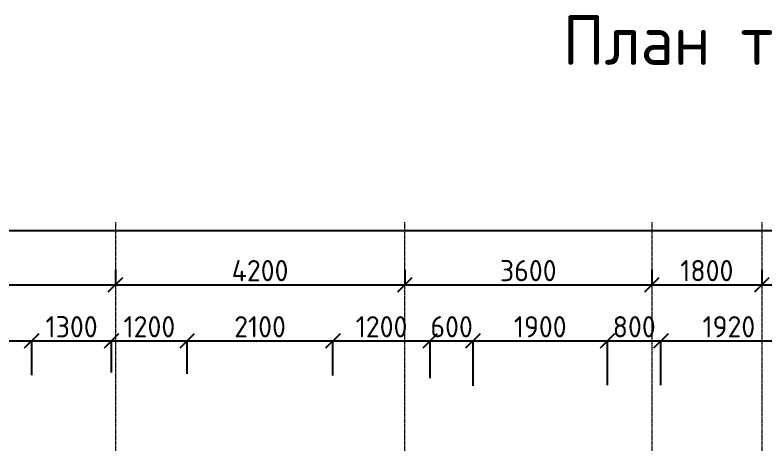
# Model space of a CAD drawing. Header units: inches. Extents: x -2431 to 214825, y 3 to 92804.
# Drawn here: x 66975 to 77586, y 64075 to 70152 of the extents above; entities that cross this region are included whole.
import ezdxf

# ---------------------------------------------------------------- set-up
doc = ezdxf.new("R2010")
doc.units = ezdxf.units.IN
doc.header["$MEASUREMENT"] = 0
doc.linetypes.add('Линия сетки', pattern=[22.225, 12.7, -3.175, 3.175, -3.175])
doc.layers.add('Балясины', color=7, linetype='Continuous', lineweight=9)
doc.styles.add('GOST-2.304_Type-B', font='GOST_Common.ttf')
doc.styles.add('Чертеж250', font='', dxfattribs={"height": 250})
doc.styles.get('Чертеж250').set_extended_font_data('GOST type B')
doc.dimstyles.new('ГОСТ', dxfattribs={"dimtxt": 300, "dimasz": 200, "dimexe": 0.18, "dimexo": 0.0625, "dimgap": 50, "dimtad": 1, "dimtoh": 1, "dimdec": 0, "dimzin": 0, "dimdsep": 46, "dimtxsty": 'GOST-2.304_Type-B', "dimblk": 'OBLIQUE', "dimcen": 0.09, "dimadec": 0, "dimazin": 0, "dimtfac": 1, "dimtdec": 0, "dimtofl": 0, "dimtmove": 0, "dimatfit": 3, "dimldrblk": 'NONE', "dimfxl": 1, "dimtolj": 1, "dimtzin": 0, "dimarcsym": 0})

# ---------------------------------------------------------------- blocks, each defined once
blk = doc.blocks.new('_Oblique')
at = {"color": 0, "linetype": 'ByBlock', "lineweight": -2}
blk.add_line((-0.5, -0.5), (0.5, 0.5), dxfattribs=at)
blk = doc.blocks.new('*D103')
at = {"color": 0, "lineweight": -2, "transparency": 16777216}
for p, q in [((75972, 66551), (75972, 66339)), ((77528, 66551), (77528, 66339)), ((75972, 66339), (77528, 66339))]:
    blk.add_line(p, q, dxfattribs=at)
at = {"layer": 'Defpoints', "color": 0, "transparency": 16777216}
for p in [(75972, 66551), (77528, 66551), (77528, 66339)]:
    blk.add_point(p, dxfattribs=at)
at = {"color": 0, "lineweight": -2, "transparency": 16777216, "xscale": 200, "yscale": 200, "zscale": 200, "rotation": 180}
blk.add_blockref('_Oblique', (75972, 66339), dxfattribs=at)
at = {"color": 0, "lineweight": -2, "transparency": 16777216, "xscale": 200, "yscale": 200, "zscale": 200}
blk.add_blockref('_Oblique', (77528, 66339), dxfattribs=at)
at = {"color": 0, "transparency": 16777216, "insert": (76750, 66539), "char_height": 300, "width": 922.94, "attachment_point": 5, "style": 'GOST-2.304_Type-B'}
blk.add_mtext('\\A1;1800', dxfattribs=at)
blk = doc.blocks.new('_None')
blk = doc.blocks.new('*D108')
at = {"color": 0, "lineweight": -2, "transparency": 16777216}
for p, q in [((64418, 66551), (64418, 66339)), ((68393, 66514), (68393, 66339)), ((64418, 66339), (68393, 66339))]:
    blk.add_line(p, q, dxfattribs=at)
at = {"layer": 'Defpoints', "color": 0, "transparency": 16777216}
for p in [(64418, 66551), (68393, 66514), (68393, 66339)]:
    blk.add_point(p, dxfattribs=at)
at = {"color": 0, "lineweight": -2, "transparency": 16777216, "xscale": 200, "yscale": 200, "zscale": 200, "rotation": 180}
blk.add_blockref('_Oblique', (64418, 66339), dxfattribs=at)
at = {"color": 0, "lineweight": -2, "transparency": 16777216, "xscale": 200, "yscale": 200, "zscale": 200}
blk.add_blockref('_Oblique', (68393, 66339), dxfattribs=at)
at = {"color": 0, "transparency": 16777216, "insert": (66405, 66539), "char_height": 300, "width": 922.94, "attachment_point": 5, "style": 'GOST-2.304_Type-B'}
blk.add_mtext('\\A1;4200', dxfattribs=at)
blk = doc.blocks.new('*D109')
at = {"color": 0, "lineweight": -2, "transparency": 16777216}
for p, q in [((72482, 66551), (72482, 66339)), ((75972, 66551), (75972, 66339)), ((72482, 66339), (75972, 66339))]:
    blk.add_line(p, q, dxfattribs=at)
at = {"layer": 'Defpoints', "color": 0, "transparency": 16777216}
for p in [(72482, 66551), (75972, 66551), (75972, 66339)]:
    blk.add_point(p, dxfattribs=at)
at = {"color": 0, "lineweight": -2, "transparency": 16777216, "xscale": 200, "yscale": 200, "zscale": 200, "rotation": 180}
blk.add_blockref('_Oblique', (72482, 66339), dxfattribs=at)
at = {"color": 0, "lineweight": -2, "transparency": 16777216, "xscale": 200, "yscale": 200, "zscale": 200}
blk.add_blockref('_Oblique', (75972, 66339), dxfattribs=at)
at = {"color": 0, "transparency": 16777216, "insert": (74227, 66539), "char_height": 300, "width": 922.94, "attachment_point": 5, "style": 'GOST-2.304_Type-B'}
blk.add_mtext('\\A1;3600', dxfattribs=at)
blk = doc.blocks.new('*D111')
at = {"color": 0, "lineweight": -2, "transparency": 16777216}
for p, q in [((77528, 66551), (77528, 66339)), ((80242, 66551), (80242, 66339)), ((77528, 66339), (80242, 66339))]:
    blk.add_line(p, q, dxfattribs=at)
at = {"layer": 'Defpoints', "color": 0, "transparency": 16777216}
for p in [(77528, 66551), (80242, 66551), (80242, 66339)]:
    blk.add_point(p, dxfattribs=at)
at = {"color": 0, "lineweight": -2, "transparency": 16777216, "xscale": 200, "yscale": 200, "zscale": 200, "rotation": 180}
blk.add_blockref('_Oblique', (77528, 66339), dxfattribs=at)
at = {"color": 0, "lineweight": -2, "transparency": 16777216, "xscale": 200, "yscale": 200, "zscale": 200}
blk.add_blockref('_Oblique', (80242, 66339), dxfattribs=at)
at = {"color": 0, "transparency": 16777216, "insert": (78885, 66539), "char_height": 300, "width": 922.94, "attachment_point": 5, "style": 'GOST-2.304_Type-B'}
blk.add_mtext('\\A1;3600', dxfattribs=at)
blk = doc.blocks.new('*D117')
at = {"color": 0, "lineweight": -2, "transparency": 16777216}
for p, q in [((100454, 67319), (100454, 67107)), ((64418, 67223), (64418, 67107)), ((64418, 67107), (100454, 67107))]:
    blk.add_line(p, q, dxfattribs=at)
at = {"layer": 'Defpoints', "color": 0, "transparency": 16777216}
for p in [(100454, 67320), (64418, 67223), (100454, 67107)]:
    blk.add_point(p, dxfattribs=at)
at = {"color": 0, "lineweight": -2, "transparency": 16777216, "xscale": 200, "yscale": 200, "zscale": 200, "rotation": 180}
blk.add_blockref('_Oblique', (64418, 67107), dxfattribs=at)
at = {"color": 0, "lineweight": -2, "transparency": 16777216, "xscale": 200, "yscale": 200, "zscale": 200}
blk.add_blockref('_Oblique', (100454, 67107), dxfattribs=at)
at = {"color": 0, "transparency": 16777216, "insert": (82436, 67307), "char_height": 300, "width": 1153.68, "attachment_point": 5, "style": 'GOST-2.304_Type-B'}
blk.add_mtext('\\A1;37200', dxfattribs=at)
blk = doc.blocks.new('*D145')
at = {"color": 0, "lineweight": -2, "transparency": 16777216}
for p, q in [((69408, 65082), (69408, 65546)), ((69408, 65546), (71467, 65546)), ((71467, 65058), (71467, 65546))]:
    blk.add_line(p, q, dxfattribs=at)
at = {"layer": 'Defpoints', "color": 0, "transparency": 16777216}
for p in [(71467, 65546), (69408, 65082), (71467, 65058)]:
    blk.add_point(p, dxfattribs=at)
at = {"color": 0, "lineweight": -2, "transparency": 16777216, "xscale": 200, "yscale": 200, "zscale": 200, "rotation": 180}
blk.add_blockref('_Oblique', (69408, 65546), dxfattribs=at)
at = {"color": 0, "lineweight": -2, "transparency": 16777216, "xscale": 200, "yscale": 200, "zscale": 200}
blk.add_blockref('_Oblique', (71467, 65546), dxfattribs=at)
at = {"color": 0, "transparency": 16777216, "insert": (70437, 65746), "char_height": 300, "width": 922.94, "attachment_point": 5, "style": 'GOST-2.304_Type-B'}
blk.add_mtext('\\A1;2100', dxfattribs=at)
blk = doc.blocks.new('*D146')
at = {"color": 0, "lineweight": -2, "transparency": 16777216}
for p, q in [((71467, 65058), (71467, 65546)), ((71467, 65546), (72842, 65546)), ((72842, 65020), (72842, 65546))]:
    blk.add_line(p, q, dxfattribs=at)
at = {"layer": 'Defpoints', "color": 0, "transparency": 16777216}
for p in [(72842, 65546), (71467, 65058), (72842, 65020)]:
    blk.add_point(p, dxfattribs=at)
at = {"color": 0, "lineweight": -2, "transparency": 16777216, "xscale": 200, "yscale": 200, "zscale": 200, "rotation": 180}
blk.add_blockref('_Oblique', (71467, 65546), dxfattribs=at)
at = {"color": 0, "lineweight": -2, "transparency": 16777216, "xscale": 200, "yscale": 200, "zscale": 200}
blk.add_blockref('_Oblique', (72842, 65546), dxfattribs=at)
at = {"color": 0, "transparency": 16777216, "insert": (72154, 65746), "char_height": 300, "width": 692.21, "attachment_point": 5, "style": 'GOST-2.304_Type-B'}
blk.add_mtext('\\A1;1200', dxfattribs=at)
blk = doc.blocks.new('*D147')
at = {"color": 0, "lineweight": -2, "transparency": 16777216}
for p, q in [((72842, 65020), (72842, 65546)), ((72842, 65546), (73446, 65546)), ((73446, 64910), (73446, 65546))]:
    blk.add_line(p, q, dxfattribs=at)
at = {"layer": 'Defpoints', "color": 0, "transparency": 16777216}
for p in [(73446, 65546), (72842, 65020), (73446, 64910)]:
    blk.add_point(p, dxfattribs=at)
at = {"color": 0, "lineweight": -2, "transparency": 16777216, "xscale": 200, "yscale": 200, "zscale": 200, "rotation": 180}
blk.add_blockref('_Oblique', (72842, 65546), dxfattribs=at)
at = {"color": 0, "lineweight": -2, "transparency": 16777216, "xscale": 200, "yscale": 200, "zscale": 200}
blk.add_blockref('_Oblique', (73446, 65546), dxfattribs=at)
at = {"color": 0, "transparency": 16777216, "insert": (73144, 65746), "char_height": 300, "width": 692.21, "attachment_point": 5, "style": 'GOST-2.304_Type-B'}
blk.add_mtext('\\A1;600', dxfattribs=at)
blk = doc.blocks.new('*D148')
at = {"color": 0, "lineweight": -2, "transparency": 16777216}
for p, q in [((73446, 64910), (73446, 65546)), ((73446, 65546), (75346, 65546)), ((75346, 64919), (75346, 65546))]:
    blk.add_line(p, q, dxfattribs=at)
at = {"layer": 'Defpoints', "color": 0, "transparency": 16777216}
for p in [(75346, 65546), (73446, 64910), (75346, 64919)]:
    blk.add_point(p, dxfattribs=at)
at = {"color": 0, "lineweight": -2, "transparency": 16777216, "xscale": 200, "yscale": 200, "zscale": 200, "rotation": 180}
blk.add_blockref('_Oblique', (73446, 65546), dxfattribs=at)
at = {"color": 0, "lineweight": -2, "transparency": 16777216, "xscale": 200, "yscale": 200, "zscale": 200}
blk.add_blockref('_Oblique', (75346, 65546), dxfattribs=at)
at = {"color": 0, "transparency": 16777216, "insert": (74396, 65746), "char_height": 300, "width": 922.94, "attachment_point": 5, "style": 'GOST-2.304_Type-B'}
blk.add_mtext('\\A1;1900', dxfattribs=at)
blk = doc.blocks.new('*D149')
at = {"color": 0, "lineweight": -2, "transparency": 16777216}
for p, q in [((75346, 64919), (75346, 65546)), ((75346, 65546), (76102, 65546)), ((76102, 64920), (76102, 65546))]:
    blk.add_line(p, q, dxfattribs=at)
at = {"layer": 'Defpoints', "color": 0, "transparency": 16777216}
for p in [(76102, 65546), (75346, 64919), (76102, 64920)]:
    blk.add_point(p, dxfattribs=at)
at = {"color": 0, "lineweight": -2, "transparency": 16777216, "xscale": 200, "yscale": 200, "zscale": 200, "rotation": 180}
blk.add_blockref('_Oblique', (75346, 65546), dxfattribs=at)
at = {"color": 0, "lineweight": -2, "transparency": 16777216, "xscale": 200, "yscale": 200, "zscale": 200}
blk.add_blockref('_Oblique', (76102, 65546), dxfattribs=at)
at = {"color": 0, "transparency": 16777216, "insert": (75724, 65746), "char_height": 300, "width": 692.21, "attachment_point": 5, "style": 'GOST-2.304_Type-B'}
blk.add_mtext('\\A1;800', dxfattribs=at)
blk = doc.blocks.new('*D150')
at = {"color": 0, "lineweight": -2, "transparency": 16777216}
for p, q in [((76102, 64920), (76102, 65546)), ((76102, 65546), (78021, 65546)), ((78021, 64911), (78021, 65546))]:
    blk.add_line(p, q, dxfattribs=at)
at = {"layer": 'Defpoints', "color": 0, "transparency": 16777216}
for p in [(78021, 65546), (76102, 64920), (78021, 64911)]:
    blk.add_point(p, dxfattribs=at)
at = {"color": 0, "lineweight": -2, "transparency": 16777216, "xscale": 200, "yscale": 200, "zscale": 200, "rotation": 180}
blk.add_blockref('_Oblique', (76102, 65546), dxfattribs=at)
at = {"color": 0, "lineweight": -2, "transparency": 16777216, "xscale": 200, "yscale": 200, "zscale": 200}
blk.add_blockref('_Oblique', (78021, 65546), dxfattribs=at)
at = {"color": 0, "transparency": 16777216, "insert": (77061, 65746), "char_height": 300, "width": 922.94, "attachment_point": 5, "style": 'GOST-2.304_Type-B'}
blk.add_mtext('\\A1;1920', dxfattribs=at)
blk = doc.blocks.new('*D166')
at = {"color": 0, "lineweight": -2, "transparency": 16777216}
for p, q in [((68393, 66551), (68393, 66339)), ((72482, 66514), (72482, 66339)), ((68393, 66339), (72482, 66339))]:
    blk.add_line(p, q, dxfattribs=at)
at = {"layer": 'Defpoints', "color": 0, "transparency": 16777216}
for p in [(68393, 66551), (72482, 66514), (72482, 66339)]:
    blk.add_point(p, dxfattribs=at)
at = {"color": 0, "lineweight": -2, "transparency": 16777216, "xscale": 200, "yscale": 200, "zscale": 200, "rotation": 180}
blk.add_blockref('_Oblique', (68393, 66339), dxfattribs=at)
at = {"color": 0, "lineweight": -2, "transparency": 16777216, "xscale": 200, "yscale": 200, "zscale": 200}
blk.add_blockref('_Oblique', (72482, 66339), dxfattribs=at)
at = {"color": 0, "transparency": 16777216, "insert": (70437, 66539), "char_height": 300, "width": 922.94, "attachment_point": 5, "style": 'GOST-2.304_Type-B'}
blk.add_mtext('\\A1;4200', dxfattribs=at)
blk = doc.blocks.new('*D180')
at = {"color": 0, "lineweight": -2, "transparency": 16777216}
for p, q in [((68338, 65101), (68338, 65546)), ((68338, 65546), (69408, 65546)), ((69408, 65082), (69408, 65546))]:
    blk.add_line(p, q, dxfattribs=at)
at = {"layer": 'Defpoints', "color": 0, "transparency": 16777216}
for p in [(69408, 65546), (68338, 65101), (69408, 65082)]:
    blk.add_point(p, dxfattribs=at)
at = {"color": 0, "lineweight": -2, "transparency": 16777216, "xscale": 200, "yscale": 200, "zscale": 200, "rotation": 180}
blk.add_blockref('_Oblique', (68338, 65546), dxfattribs=at)
at = {"color": 0, "lineweight": -2, "transparency": 16777216, "xscale": 200, "yscale": 200, "zscale": 200}
blk.add_blockref('_Oblique', (69408, 65546), dxfattribs=at)
at = {"color": 0, "transparency": 16777216, "insert": (68873, 65746), "char_height": 300, "width": 922.94, "attachment_point": 5, "style": 'GOST-2.304_Type-B'}
blk.add_mtext('\\A1;1200', dxfattribs=at)
blk = doc.blocks.new('*D181')
at = {"color": 0, "lineweight": -2, "transparency": 16777216}
for p, q in [((65349, 65087), (65349, 65546)), ((65349, 65546), (67210, 65546)), ((67210, 65060), (67210, 65546))]:
    blk.add_line(p, q, dxfattribs=at)
at = {"layer": 'Defpoints', "color": 0, "transparency": 16777216}
for p in [(67210, 65546), (65349, 65087), (67210, 65060)]:
    blk.add_point(p, dxfattribs=at)
at = {"color": 0, "lineweight": -2, "transparency": 16777216, "xscale": 200, "yscale": 200, "zscale": 200, "rotation": 180}
blk.add_blockref('_Oblique', (65349, 65546), dxfattribs=at)
at = {"color": 0, "lineweight": -2, "transparency": 16777216, "xscale": 200, "yscale": 200, "zscale": 200}
blk.add_blockref('_Oblique', (67210, 65546), dxfattribs=at)
at = {"color": 0, "transparency": 16777216, "insert": (66280, 65746), "char_height": 300, "width": 922.94, "attachment_point": 5, "style": 'GOST-2.304_Type-B'}
blk.add_mtext('\\A1;1900', dxfattribs=at)
blk = doc.blocks.new('*D182')
at = {"color": 0, "lineweight": -2, "transparency": 16777216}
for p, q in [((67210, 65060), (67210, 65546)), ((67210, 65546), (68338, 65546)), ((68338, 65101), (68338, 65546))]:
    blk.add_line(p, q, dxfattribs=at)
at = {"layer": 'Defpoints', "color": 0, "transparency": 16777216}
for p in [(68338, 65546), (67210, 65060), (68338, 65101)]:
    blk.add_point(p, dxfattribs=at)
at = {"color": 0, "lineweight": -2, "transparency": 16777216, "xscale": 200, "yscale": 200, "zscale": 200, "rotation": 180}
blk.add_blockref('_Oblique', (67210, 65546), dxfattribs=at)
at = {"color": 0, "lineweight": -2, "transparency": 16777216, "xscale": 200, "yscale": 200, "zscale": 200}
blk.add_blockref('_Oblique', (68338, 65546), dxfattribs=at)
at = {"color": 0, "transparency": 16777216, "insert": (67774, 65746), "char_height": 300, "width": 922.94, "attachment_point": 5, "style": 'GOST-2.304_Type-B'}
blk.add_mtext('\\A1;1300', dxfattribs=at)

msp = doc.modelspace()

# ---------------------------------------------------------------- linework, layer by layer
at = {"layer": 'Балясины', "color": 254, "linetype": 'Линия сетки'}
for p, q in [((68392.93928, 67223.21253), (68392.93928, 40298.8621)), ((72476.50749, 67223.21253), (72480.43693, 40298.86084)), ((75971.55603, 67223.21253), (75971.55603, 40298.8621)), ((77528.3874, 67223.21253), (77528.3874, 40298.8621))]:
    msp.add_line(p, q, dxfattribs=at)

# ---------------------------------------------------------------- texts
at = {"style": 'Чертеж250'}
msp.add_text('План типового этажа М 1:100', height=700, dxfattribs=at).set_placement((74714.00336, 69447.2007))

# ---------------------------------------------------------------- dimensions: what is measured, and where the dimension line sits
for base, p1, p2, text, picture, middle in [((100453.96798, 67107.38853), (64417.93928, 67223.21253), (100453.96798, 67319.52056), '37200', '*D117', (82435.95363, 67307.38853)), ((68392.93928, 66339.28843), (64417.93928, 66551.42047), (68392.93928, 66514.28843), '4200', '*D108', (66405.43928, 66539.28843)), ((72481.55603, 66339.28843), (68392.93928, 66551.42047), (72481.55603, 66514.28843), '4200', '*D166', (70437.24766, 66539.28843)), ((75971.55603, 66339.28843), (72481.55603, 66551.42047), (75971.55603, 66551.42047), '3600', '*D109', (74226.55603, 66539.28843)), ((77528.3874, 66339.28843), (75971.55603, 66551.42047), (77528.3874, 66551.42047), '1800', '*D103', (76749.97171, 66539.28843)), ((80241.78231, 66339.28843), (77528.3874, 66551.42047), (80241.78231, 66551.42047), '3600', '*D111', (78885.08485, 66539.28843)), ((67210.30772, 65546.19882), (65348.85024, 65087.23035), (67210.30772, 65059.62971), '1900', '*D181', (66279.57898, 65746.19882)), ((68337.96454, 65546.19882), (67210.30772, 65059.62971), (68337.96454, 65101.03035), '1300', '*D182', (67774.13613, 65746.19882)), ((69407.96454, 65546.19882), (68337.96454, 65101.03035), (69407.96454, 65081.76614), '1200', '*D180', (68872.96454, 65746.19882)), ((71466.53078, 65546.19882), (69407.96454, 65081.76614), (71466.53078, 65058.0207), '2100', '*D145', (70437.24766, 65746.19882)), ((72841.55603, 65546.19882), (71466.53078, 65058.0207), (72841.55603, 65020.34796), '1200', '*D146', (72154.0434, 65746.19882)), ((76101.55603, 65546.19882), (75346.44207, 64919.0089), (76101.55603, 64919.70625), '800', '*D149', (75723.99905, 65746.19882)), ((78020.60603, 65546.19882), (76101.55603, 64919.70625), (78020.60603, 64910.99044), '1920', '*D150', (77061.08103, 65746.19882))]:
    dim = msp.add_linear_dim(base=base, p1=p1, p2=p2, text=text, dimstyle='ГОСТ')
    dim.commit()
    dim.dimension.update_dxf_attribs({"geometry": picture, "text_midpoint": middle})
dim = msp.add_linear_dim(base=(73446.44207, 65546.19882), p1=(72841.55603, 65020.34796), p2=(73446.44207, 64910.2931), text='600', dimstyle='ГОСТ')
dim.commit()
dim.dimension.update_dxf_attribs({"geometry": '*D147', "text_midpoint": (73143.99905, 65546.19882), "dimtype": 160})
dim = msp.add_linear_dim(base=(75346.44207, 65546.19882), p1=(73446.44207, 64910.2931), p2=(75346.44207, 64919.0089), dimstyle='ГОСТ')
dim.commit()
dim.dimension.update_dxf_attribs({"geometry": '*D148', "text_midpoint": (74396.44207, 65746.19882)})

doc.saveas('drawing.dxf')
